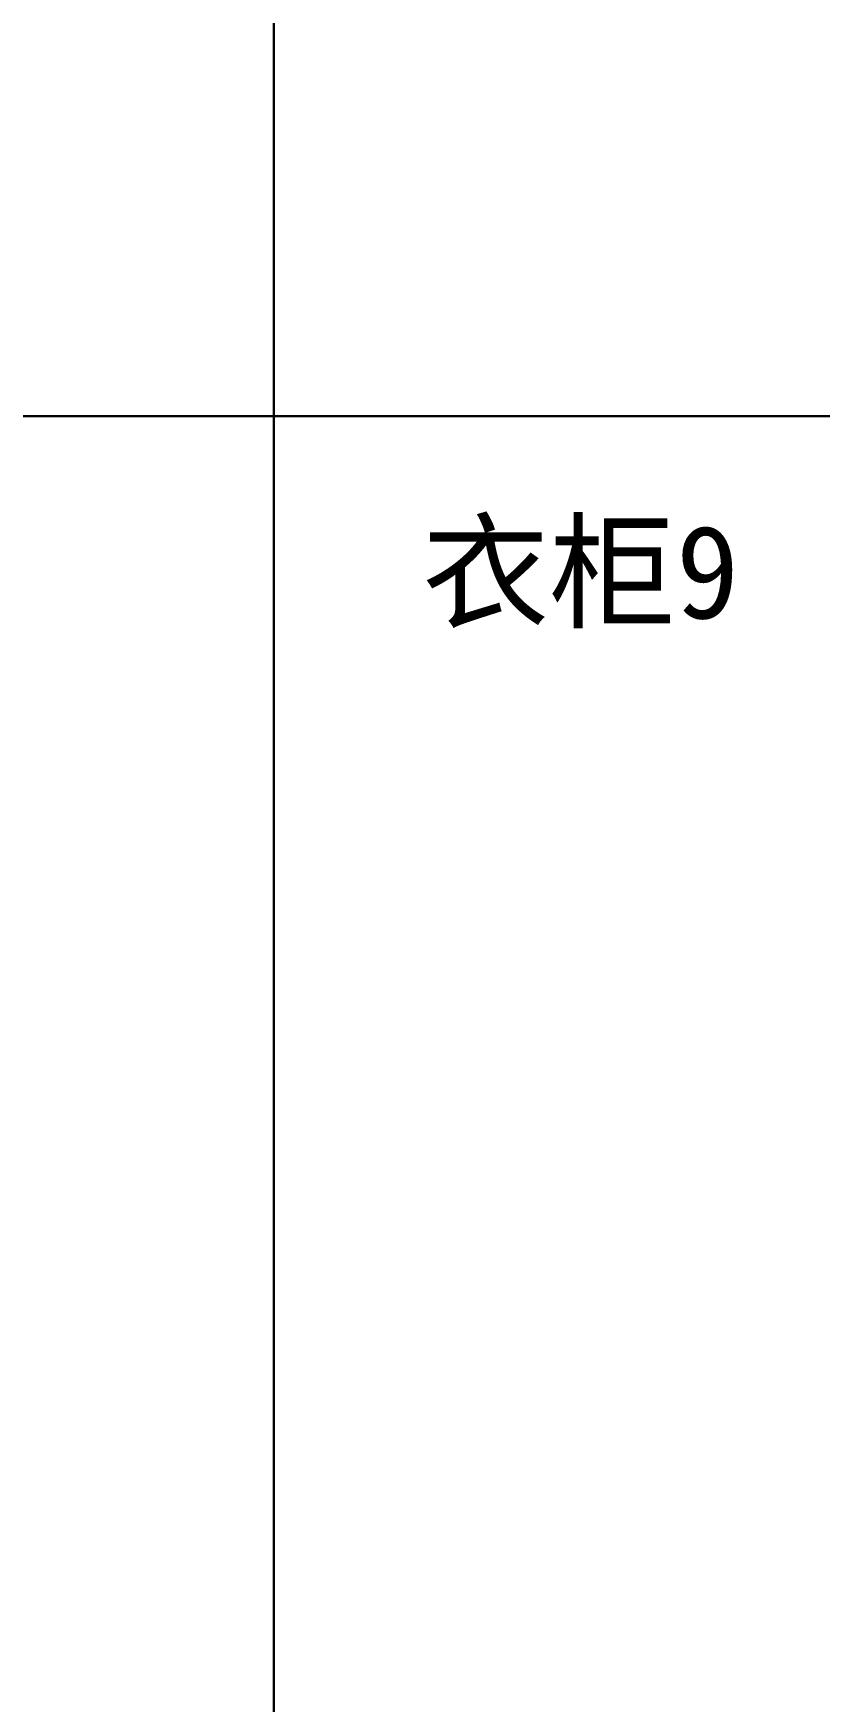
# Model space of a CAD drawing. Header units: millimetres. Extents: x 24776 to 57176, y -19492 to 15017.
# Drawn here: x 43620 to 45569, y 1403 to 5538 of the extents above; entities that cross this region are included whole.
import ezdxf

# ---------------------------------------------------------------- set-up
doc = ezdxf.new("R2010")
doc.units = ezdxf.units.MM
doc.layers.add('ID-furniture', color=7, linetype='Continuous')
doc.styles.add('ARIAL', font='simhei.ttf')

msp = doc.modelspace()

# ---------------------------------------------------------------- linework, layer by layer
at = {"color": 250}
for points in [[(37736.3, 12844.3), (44216.3, 12844.3), (44216.3, 4589.1), (37736.3, 4589.1)], [(44216.3, 12844.3), (50696.3, 12844.3), (50696.3, 4589.1), (44216.3, 4589.1)], [(37736.3, 4589.1), (44216.3, 4589.1), (44216.3, -3438.1), (37736.3, -3438.1)], [(44216.3, 4589.1), (50696.3, 4589.1), (50696.3, -3438.1), (44216.3, -3438.1)]]:
    msp.add_lwpolyline(points, close=True, dxfattribs=at)

# ---------------------------------------------------------------- texts
at = {"layer": 'ID-furniture', "insert": (44584.5, 4318.6), "char_height": 230.4, "attachment_point": 1, "style": 'ARIAL'}
msp.add_mtext('{\\fSimSun|b0|i0|c134|p2;衣柜9}', dxfattribs=at)

doc.saveas('drawing.dxf')
